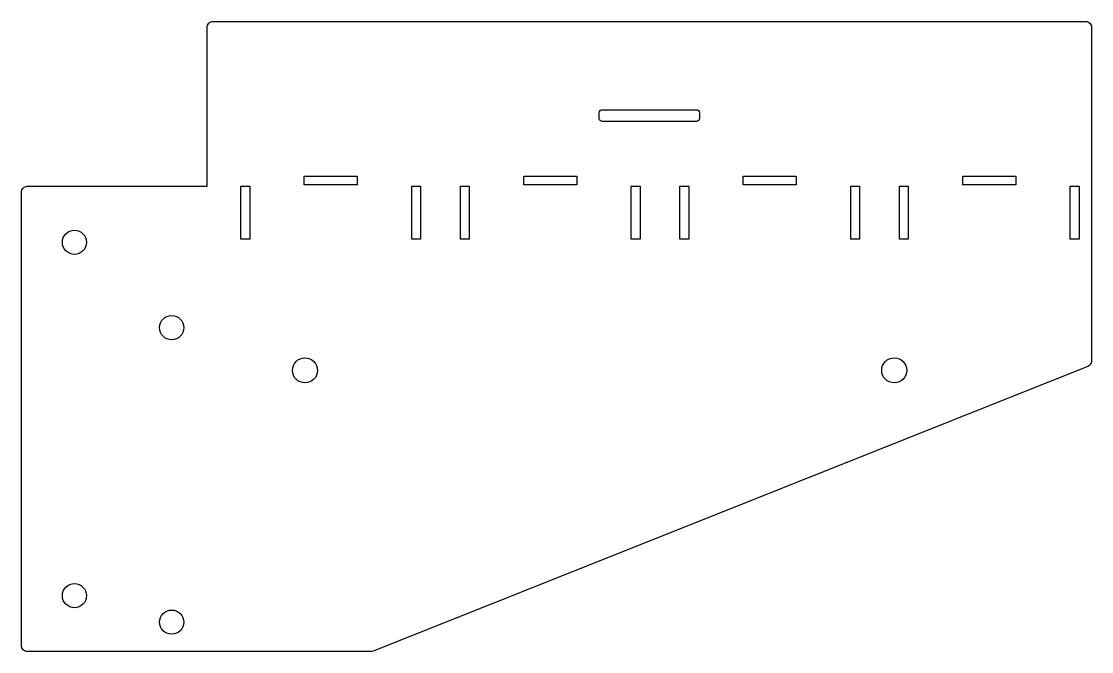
# Model space of a CAD drawing. Extents: x -212 to 151, y -79 to 135.
import ezdxf

# ---------------------------------------------------------------- set-up
doc = ezdxf.new("R2010")
doc.units = 0
doc.header["$MEASUREMENT"] = 0
doc.layers.get('0').update_dxf_attribs({"linetype": 'CONTINUOUS'})

msp = doc.modelspace()

# ---------------------------------------------------------------- linework, layer by layer
at = {"color": 7, "linetype": 'CONTINUOUS'}
for points in [[(-210, 79), (-149, 79), (-149, 133, -0.414214), (-147, 135), (149.25, 135, -0.414214), (151.25, 133), (151.25, 19.66, -0.307062), (149.99, 17.8), (-92.64, -78.86, -0.095061), (-93.38, -79), (-210, -79, -0.414214), (-212, -77), (-212, 77, -0.414214)], [(18.12, 104), (18.12, 102, -0.414214), (17.12, 101), (-14.88, 101, -0.414214), (-15.88, 102), (-15.88, 104, -0.414214), (-14.88, 105), (17.12, 105, -0.414214)]]:
    msp.add_lwpolyline(points, format="xyb", close=True, dxfattribs=at)
for points in [[(-116, 79.5), (-116, 82.5), (-98, 82.5), (-98, 79.5)], [(-41.5, 79.5), (-41.5, 82.5), (-23.5, 82.5), (-23.5, 79.5)], [(33, 82.5), (51, 82.5), (51, 79.5), (33, 79.5)], [(107.5, 82.5), (125.5, 82.5), (125.5, 79.5), (107.5, 79.5)], [(-134.5, 79), (-134.5, 61), (-137.5, 61), (-137.5, 79)], [(-79.5, 61), (-79.5, 79), (-76.5, 79), (-76.5, 61)], [(-60, 79), (-60, 61), (-63, 61), (-63, 79)], [(-5, 61), (-5, 79), (-2, 79), (-2, 61)], [(14.5, 61), (11.5, 61), (11.5, 79), (14.5, 79)], [(69.5, 79), (72.5, 79), (72.5, 61), (69.5, 61)], [(89, 61), (86, 61), (86, 79), (89, 79)], [(147, 79), (147, 61), (144, 61), (144, 79)]]:
    msp.add_lwpolyline(points, close=True, dxfattribs=at)
for centre, radius in [((-194, 60), 4.1), ((-161, 31), 4.1), ((-115.75, 16.5), 4.25), ((84.25, 16.5), 4.25), ((-194, -60), 4.1), ((-161, -69), 4.1)]:
    msp.add_circle(centre, radius, dxfattribs=at)

doc.saveas('drawing.dxf')
